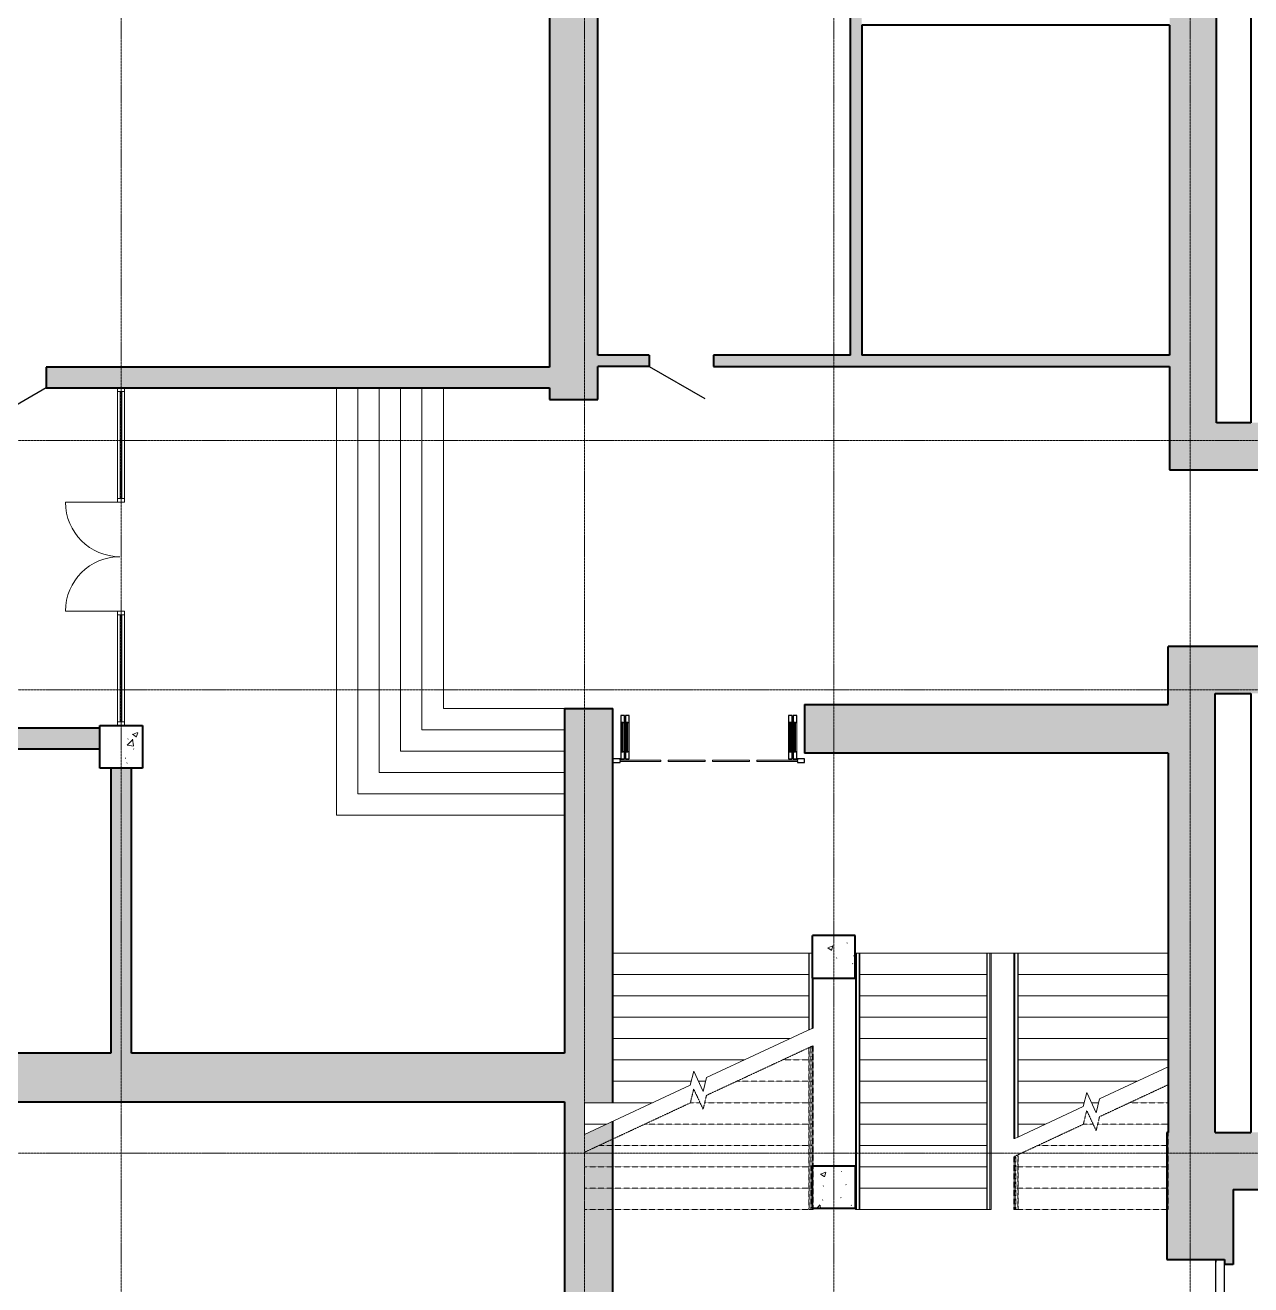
# Model space of a CAD drawing. Header units: millimetres. Extents: x -13853 to 411335, y -23261 to 161252.
# Drawn here: x 256674 to 273869, y 126475 to 144155 of the extents above; entities that cross this region are included whole.
import ezdxf

# ---------------------------------------------------------------- set-up
doc = ezdxf.new("R2010")
doc.units = ezdxf.units.MM
doc.linetypes.add('ADSK_Линия сетки', pattern=[21, 12, -3, 3, -3])
doc.linetypes.add('ADSK_Сверху', pattern=[4.5, 3, -1.5])
for name, color, linetype, lineweight in [('Двери', 7, 'Continuous', 18), ('Импосты витража', 7, 'Continuous', 18), ('Каркас_Импост', 7, 'Continuous', 30), ('Лестницы', 7, 'Continuous', 18), ('Несущие колонны', 7, 'Continuous', 18), ('Ограждение', 7, 'Continuous', 18), ('Окна', 7, 'Continuous', 18), ('Оси', 7, 'Continuous', 9), ('Остекление', 7, 'Continuous', 30), ('Панели витража', 7, 'Continuous', 18), ('Панель', 7, 'Continuous', 30), ('Перекрытия', 7, 'Continuous', 18), ('Поручни', 7, 'Continuous', 18), ('Стены', 7, 'Continuous', 18), ('Стены разрез', 7, 'Continuous', 40)]:
    doc.layers.add(name, color=color, linetype=linetype, lineweight=lineweight)

# ---------------------------------------------------------------- blocks, each defined once
blk = doc.blocks.new('Ограждение - Ограждение-577880-001_Весь этаж')
at = {"layer": 'Ограждение', "linetype": 'ADSK_Сверху'}
for p, q in [((267668, 129803), (267668, 127531)), ((267673, 129806), (267673, 127531)), ((267698, 129817), (267698, 127531)), ((267713, 129824), (267713, 127531)), ((267718, 129827), (267718, 127531)), ((267728, 129827), (267728, 127531)), ((267718, 127531), (267668, 127531)), ((267713, 127531), (267673, 127531)), ((267728, 127531), (267698, 127531))]:
    blk.add_line(p, q, dxfattribs=at)
at = {"layer": 'Поручни'}
for p, q in [((267668, 131131), (267673, 131131)), ((267668, 131131), (267668, 130053)), ((267673, 131131), (267713, 131131)), ((267673, 131131), (267673, 130056)), ((267713, 131131), (267719, 131131)), ((267713, 131131), (267713, 130074)), ((267728, 130780), (267728, 130077)), ((267668, 130053), (267673, 130056)), ((267673, 130056), (267713, 130074)), ((267673, 130056), (267713, 130074)), ((267673, 130056), (267713, 130074)), ((267713, 130074), (267719, 130077)), ((267713, 130074), (267719, 130077)), ((267719, 130077), (267728, 130077)), ((267719, 130077), (267728, 130077))]:
    blk.add_line(p, q, dxfattribs=at)
blk = doc.blocks.new('Ограждение - Ограждение-577889-001_Весь этаж')
at = {"layer": 'Ограждение', "linetype": 'ADSK_Сверху'}
for p, q in [((270544, 128278), (270544, 127531)), ((270554, 128278), (270554, 127531)), ((270559, 128280), (270559, 127531)), ((270574, 128287), (270574, 127531)), ((270599, 128299), (270599, 127531)), ((270604, 128301), (270604, 127531)), ((270574, 127531), (270544, 127531)), ((270604, 127531), (270554, 127531)), ((270599, 127531), (270559, 127531))]:
    blk.add_line(p, q, dxfattribs=at)
at = {"layer": 'Поручни'}
for p, q in [((270544, 131131), (270559, 131131)), ((270544, 131131), (270544, 128528)), ((270559, 131131), (270599, 131131)), ((270559, 131131), (270559, 128530)), ((270599, 131131), (270604, 131131)), ((270599, 131131), (270599, 128549)), ((270604, 131131), (270604, 128551)), ((270559, 128530), (270599, 128549)), ((270559, 128530), (270599, 128549)), ((270559, 128530), (270599, 128549)), ((270599, 128549), (270604, 128551)), ((270544, 128528), (270554, 128528)), ((270544, 128528), (270554, 128528)), ((270554, 128531), (270554, 128528)), ((270554, 128528), (270559, 128530)), ((270554, 128528), (270559, 128530)), ((270554, 128528), (270559, 128530))]:
    blk.add_line(p, q, dxfattribs=at)
blk = doc.blocks.new('ADSK_Колонна бетонная_Квадратная - 600x600-V8-001_Весь этаж')
at = {"layer": 'Несущие колонны', "lineweight": 9}
h = blk.add_hatch(dxfattribs=at)
h.set_pattern_fill('FP_13', color=256, style=0, pattern_type=2)
h.set_pattern_definition([(230, (268018.55, 127845.8), (-728.7365, 63.7558), [76.2, -838.2]), (175, (268018.55, 127845.8), (140.9716, -764.2276), [60.96, -670.56]), (280.451, (267957.8, 127851.1), (-587.77, -700.4668), [64.76, -712.36]), (226.184, (268018.55, 127642.6), (-1084.3162, 168.171), [114.3, -1257.3]), (276.636, (267928.2, 127656.6), (-949.61, -989.71), [97.14, -1068.54]), (171.184, (268018.6, 127642.6), (-949.6206, -989.701), [91.44, -1005.84]), (201, (267916.96, 127693.4), (-606.4579, 409.0606), [76.2, -838.2]), (146, (267916.96, 127693.4), (-247.2083, -736.753), [60.96, -670.56]), (251.451, (267866.4, 127727.5), (-853.6683, -327.6855), [64.76, -712.36]), (217.5, (268018.55, 127845.8), (-12.3547, -338.22012), [6.706, -655.726, 6.706, -1347.114]), (217.5, (268018.55, 127845.8), (-12.3547, -338.22012), [-669.138, -674.014, 6.706, -666.394]), (187.5, (268018.55, 127845.8), (-267.27887, -400.72213), [6.706, -381.406, 6.706, -897.026]), (187.5, (268018.55, 127845.8), (-267.27887, -400.72213), [-394.818, -640.486, 6.706, -249.834]), (147.5, (268245.12, 127845.8), (-542.36333, 22.91534), [6.706, -247.294, 6.706, -1837.334]), (147.5, (268245.12, 127845.8), (-542.36333, 22.91534), [-260.706, -785.774, 6.706, -1044.854]), (137.5, (268346.7, 127845.8), (-592.51696, -101.7071), [6.706, -323.494, 6.706, -1266.342]), (137.5, (268346.7, 127845.8), (-592.51696, -101.7071), [-336.906, -519.582, 6.706, -740.054])])
h.paths.add_polyline_path([(-300, 300), (-300, -300), (300, -300), (300, 300)], flags=0)
at = {"layer": 'Несущие колонны', "lineweight": 40}
for p, q in [((-300, 300), (300, 300)), ((-300, -300), (-300, 300)), ((300, 300), (300, -300)), ((300, -300), (-300, -300))]:
    blk.add_line(p, q, dxfattribs=at)
blk = doc.blocks.new('AC_Дверь_Однопольная_ДеревяннаяВнутренняя_ГОСТ6629-88 - 860х2080h-580188-001_Весь этаж')
at = {"layer": 'Панель'}
blk.add_line((-450, -80), (329, -530), dxfattribs=at)
blk = doc.blocks.new('ИРНИТУ-Окно-ГОСТ23166-99_4_2_Створки - 1920 x 2350-678685-001_Весь этаж')
at = {"layer": 'Каркас_Импост'}
for p, q in [((-1018.1, -225), (941.9, -225)), ((-1018.1, -345), (-1018.1, -225)), ((-1018.1, -225), (-983.1, -225)), ((-1018.1, -345), (941.9, -345)), ((-1018.1, -345), (-983.1, -345)), ((941.9, -225), (906.9, -225)), ((941.9, -345), (906.9, -345)), ((941.9, -345), (941.9, -225))]:
    blk.add_line(p, q, dxfattribs=at)
blk = doc.blocks.new('Ограждение - Ограждение-1203566-001_Весь этаж')
at = {"layer": 'Поручни'}
for p, q in [((268321.30603, 131130.78681), (268336.30603, 131130.78681)), ((268321.30603, 127530.78681), (268321.30603, 131130.78681)), ((268336.30603, 131130.78681), (268376.30603, 131130.78681)), ((268336.30603, 127530.78681), (268336.30603, 131130.78681)), ((268376.30603, 131130.78681), (268381.30603, 131130.78681)), ((268376.30603, 127530.78681), (268376.30603, 131130.78681)), ((268381.30603, 127530.78681), (268381.30603, 131130.78681)), ((268336.30603, 127530.78681), (268321.30603, 127530.78681)), ((268376.30603, 127530.78681), (268336.30603, 127530.78681)), ((268381.30603, 127530.78681), (268376.30603, 127530.78681))]:
    blk.add_line(p, q, dxfattribs=at)
blk = doc.blocks.new('Ограждение - Ограждение-1203570-001_Весь этаж')
at = {"layer": 'Поручни'}
for p, q in [((270164, 131131), (270169, 131131)), ((270164, 127531), (270164, 131131)), ((270169, 131131), (270209, 131131)), ((270169, 127531), (270169, 131131)), ((270209, 131131), (270224, 131131)), ((270209, 127531), (270209, 131131)), ((270224, 127531), (270224, 131131)), ((270169, 127531), (270164, 127531)), ((270209, 127531), (270169, 127531)), ((270224, 127531), (270209, 127531))]:
    blk.add_line(p, q, dxfattribs=at)
blk = doc.blocks.new('Противодымная перегородка Тип1 - Противодымная перегородка Тип1-1222210-001_Весь этаж')
at = {"layer": 'Каркас_Импост'}
for p, q in [((-1244, 25), (-1344, 25)), ((-1344, 25), (-1344, -25)), ((-1244, 10), (-1244, 25)), ((1344, 25), (1244, 25)), ((1244, 25), (1244, 10)), ((1344, -25), (1344, 25)), ((-1344, -25), (-1244, -25)), ((-1244, -25), (-1244, -10)), ((-1184, -25), (-1234, -25)), ((-1234, -25), (-1234, -125)), ((-1234, -125), (-1184, -125)), ((-1184, -125), (-1184, -25)), ((-1169, -25), (-1169, -125)), ((-1119, -25), (-1169, -25)), ((-1169, -125), (-1119, -125)), ((-1119, -125), (-1119, -25)), ((1169, -25), (1119, -25)), ((1119, -25), (1119, -125)), ((1119, -125), (1169, -125)), ((1169, -125), (1169, -25)), ((1184, -25), (1184, -125)), ((1234, -25), (1184, -25)), ((1184, -125), (1234, -125)), ((1234, -125), (1234, -25)), ((1244, -10), (1244, -25)), ((1244, -25), (1344, -25)), ((-1184, -535), (-1234, -535)), ((-1234, -535), (-1234, -635)), ((-1234, -635), (-1184, -635)), ((-1184, -635), (-1184, -535)), ((-1169, -535), (-1169, -635)), ((-1119, -535), (-1169, -535)), ((-1169, -635), (-1119, -635)), ((-1119, -635), (-1119, -535)), ((1169, -535), (1119, -535)), ((1119, -535), (1119, -635)), ((1119, -635), (1169, -635)), ((1169, -635), (1169, -535)), ((1184, -535), (1184, -635)), ((1234, -535), (1184, -535)), ((1184, -635), (1234, -635)), ((1234, -635), (1234, -535))]:
    blk.add_line(p, q, dxfattribs=at)
at = {"layer": 'Каркас_Импост', "lineweight": 18}
for p, q in [((-1234, -535), (-1234, -125)), ((-1184, -125), (-1184, -535)), ((-1169, -535), (-1169, -125)), ((-1119, -125), (-1119, -535)), ((1119, -535), (1119, -125)), ((1169, -125), (1169, -535)), ((1184, -535), (1184, -125)), ((1234, -125), (1234, -535))]:
    blk.add_line(p, q, dxfattribs=at)
at = {"layer": 'Остекление', "lineweight": 18}
for p, q in [((-1244, 10), (-672, 10)), ((-1244, 10), (-1244, -10)), ((-672, -10), (-672, 10)), ((-572, 10), (-50, 10)), ((-572, 10), (-572, -10)), ((-50, -10), (-50, 10)), ((50, 10), (572, 10)), ((50, 10), (50, -10)), ((572, -10), (572, 10)), ((672, 10), (1244, 10)), ((672, 10), (672, -10)), ((1244, -10), (1244, 10)), ((-672, -10), (-1244, -10)), ((-50, -10), (-572, -10)), ((572, -10), (50, -10)), ((1244, -10), (672, -10))]:
    blk.add_line(p, q, dxfattribs=at)
at = {"layer": 'Остекление'}
for p, q in [((-1199, -125), (-1219, -125)), ((-1219, -125), (-1219, -535)), ((-1199, -535), (-1199, -125)), ((-1154, -125), (-1154, -535)), ((-1134, -125), (-1154, -125)), ((-1134, -535), (-1134, -125)), ((1154, -125), (1134, -125)), ((1134, -125), (1134, -535)), ((1154, -535), (1154, -125)), ((1199, -125), (1199, -535)), ((1219, -125), (1199, -125)), ((1219, -535), (1219, -125)), ((-1219, -535), (-1199, -535)), ((-1154, -535), (-1134, -535)), ((1134, -535), (1154, -535)), ((1199, -535), (1219, -535))]:
    blk.add_line(p, q, dxfattribs=at)
blk = doc.blocks.new('ADSK_Колонна бетонная_Квадратная - 600x600-V32-001_Весь этаж')
at = {"layer": 'Несущие колонны', "lineweight": 9}
h = blk.add_hatch(dxfattribs=at)
h.set_pattern_fill('FP_15', color=256, style=0, pattern_type=2)
h.set_pattern_definition([(230, (258018.55, 134025.14), (-728.7365, 63.7558), [76.2, -838.2]), (175, (258018.55, 134025.1), (140.9716, -764.2276), [60.96, -670.56]), (280.451, (257957.8, 134030.45), (-587.77, -700.4668), [64.76, -712.36]), (226.184, (258018.55, 133821.9), (-1084.3162, 168.171), [114.3, -1257.3]), (276.636, (257928.2, 133836), (-949.61, -989.71), [97.14, -1068.54]), (171.184, (258018.6, 133821.9), (-949.6206, -989.701), [91.44, -1005.84]), (201, (257916.95, 133872.73), (-606.4579, 409.0606), [76.2, -838.2]), (146, (257916.95, 133872.7), (-247.2083, -736.753), [60.96, -670.56]), (251.451, (257866.4, 133906.8), (-853.6683, -327.6855), [64.76, -712.36]), (217.5, (258018.55, 134025.14), (-12.3547, -338.22012), [6.706, -655.726, 6.706, -1347.114]), (217.5, (258018.55, 134025.14), (-12.3547, -338.22012), [-669.138, -674.014, 6.706, -666.394]), (187.5, (258018.55, 134025.14), (-267.27887, -400.72213), [6.706, -381.406, 6.706, -897.026]), (187.5, (258018.55, 134025.14), (-267.27887, -400.72213), [-394.818, -640.486, 6.706, -249.834]), (147.5, (258245.12, 134025.14), (-542.36333, 22.91534), [6.706, -247.294, 6.706, -1837.334]), (147.5, (258245.12, 134025.14), (-542.36333, 22.91534), [-260.706, -785.774, 6.706, -1044.854]), (137.5, (258346.7, 134025.14), (-592.51696, -101.7071), [6.706, -323.494, 6.706, -1266.342]), (137.5, (258346.7, 134025.14), (-592.51696, -101.7071), [-336.906, -519.582, 6.706, -740.054])])
h.paths.add_polyline_path([(-300, 300), (-300, -300), (300, -300), (300, 300)], flags=0)
at = {"layer": 'Несущие колонны', "lineweight": 40}
for p, q in [((-300, 300), (300, 300)), ((-300, -300), (-300, 300)), ((300, 300), (300, -300)), ((300, -300), (-300, -300))]:
    blk.add_line(p, q, dxfattribs=at)
blk = doc.blocks.new('Дверь-Витраж-Двойная-Витрина - Дверь-Витраж-Двойная-Витрина-1225909-001_Весь этаж')
at = {"layer": 'Двери'}
for centre, start, end in [((-765, 15.55), 0, 90), ((765, 15.55), 90, 180)]:
    blk.add_arc(centre, 765, start, end, dxfattribs=at)
at = {"layer": 'Панель', "lineweight": 18}
for p, q in [((-765, 50), (-765, 780.55)), ((765, 50), (765, 780.55))]:
    blk.add_line(p, q, dxfattribs=at)
blk = doc.blocks.new('Системная панель - ADSK_Cтеклопакет_25-1225914-001_Весь этаж')
at = {"layer": 'Панели витража'}
for p, q in [((-752.5, 12.5), (752.5, 12.5)), ((-752.5, -12.5), (-752.5, 12.5)), ((752.5, -12.5), (752.5, 12.5)), ((752.5, -12.5), (-752.5, -12.5))]:
    blk.add_line(p, q, dxfattribs=at)
blk = doc.blocks.new('Прямоугольный импост - 50х100-1225904-001_Весь этаж')
at = {"layer": 'Импосты витража'}
for p, q in [((257969, 134375), (257969, 135880)), ((258069, 135880), (258069, 134375))]:
    blk.add_line(p, q, dxfattribs=at)
blk = doc.blocks.new('Прямоугольный импост - 50х100-1224994-001_Весь этаж')
at = {"layer": 'Импосты витража'}
for p, q in [((0, 50), (-50, 50)), ((-50, 50), (-50, -50)), ((0, 50), (0, -50)), ((-50, -50), (0, -50))]:
    blk.add_line(p, q, dxfattribs=at)
blk = doc.blocks.new('Прямоугольный импост - 50х100-1224995-001_Весь этаж')
at = {"layer": 'Импосты витража'}
for p, q in [((0, 50), (-50, 50)), ((-50, 50), (-50, -50)), ((-50, -50), (0, -50))]:
    blk.add_line(p, q, dxfattribs=at)
blk = doc.blocks.new('Прямоугольный импост - 50х100-1224990-001_Весь этаж')
at = {"layer": 'Импосты витража'}
for p, q in [((25, 50), (-25, 50)), ((-25, 50), (-25, -50)), ((25, 50), (25, -50)), ((-25, -50), (25, -50))]:
    blk.add_line(p, q, dxfattribs=at)
blk = doc.blocks.new('AC_Дверь_Однопольная_ДеревяннаяВнутренняя_ГОСТ6629-88 - 860х2080h-1157131-001_Весь этаж')
at = {"layer": 'Панель'}
blk.add_line((-450, 145), (329, 595), dxfattribs=at)

msp = doc.modelspace()

# ---------------------------------------------------------------- hatches: boundary and pattern name
at = {"layer": 'Несущие колонны', "lineweight": 9}
h = msp.add_hatch(dxfattribs=at)
h.set_pattern_fill('FP_7', color=256, style=0, pattern_type=2)
h.set_pattern_definition([(50, (0, 0), (728.7365, -63.7558), [76.2, -838.2]), (355, (0, 0), (-140.9716, 764.2276), [60.96, -670.56]), (100.451, (60.7, -5.3), (587.77, 700.4668), [64.76, -712.36]), (46.184, (0, 203.2), (1084.3162, -168.171), [114.3, -1257.3]), (96.636, (90.4, 189.2), (949.61, 989.71), [97.14, -1068.54]), (351.184, (0, 203.2), (949.6206, 989.701), [91.44, -1005.84]), (21, (101.6, 152.4), (606.4579, -409.0606), [76.2, -838.2]), (326, (101.6, 152.4), (247.2083, 736.753), [60.96, -670.56]), (71.451, (152.14, 118.3), (853.6683, 327.6855), [64.76, -712.36]), (37.5, (0, 0), (12.3547, 338.22012), [6.706, -655.726, 6.706, -674.014, -673.1]), (37.5, (0, 0), (12.3547, 338.22012), [-1343.152, 6.706, -666.394]), (7.5, (0, 0), (267.27887, 400.72213), [6.706, -381.406, 6.706, -640.486, -256.54]), (7.5, (0, 0), (267.27887, 400.72213), [-1035.304, 6.706, -249.834]), (327.5, (-226.57, 0), (542.36333, -22.91534), [6.706, -247.294, 6.706, -785.774, -1051.56]), (327.5, (-226.57, 0), (542.36333, -22.91534), [-1046.48, 6.706, -1044.854]), (317.5, (-328.17, 0), (592.51696, 101.7071), [6.706, -323.494, 6.706, -519.582, -746.76]), (317.5, (-328.17, 0), (592.51696, 101.7071), [-856.488, 6.706, -740.054])])
h.paths.add_polyline_path([(268319, 130780), (268319, 131380), (267719, 131380), (267719, 130780)], flags=0)
at = {"layer": 'Стены'}
for points in [[(264709, 138900), (264709, 148535), (264029, 148535), (264029, 138900), (264151, 138900)], [(268251, 139525), (268411, 139525), (268411, 148535), (268251, 148535), (268251, 141363)], [(272729, 138575), (273389, 138575), (273389, 144535), (272729, 144535), (272729, 139365)], [(272729, 137915), (274529, 137915), (274529, 138575), (272729, 138575)], [(273869, 134775), (274529, 134775), (274529, 135435), (272709, 135435), (272709, 134775), (273369, 134775)], [(272709, 128615), (273369, 128615), (273369, 134775), (272709, 134775), (272709, 128930)], [(264277, 124615), (264920, 124615), (264920, 128772), (264519, 128585), (264519, 129031), (264920, 129031), (264920, 134565), (264240, 134565), (264240, 124615)], [(267609, 133939), (272709, 133939), (272709, 134619), (267609, 134619)], [(257719, 134000), (257719, 134290), (251309, 134290), (251309, 134000), (255712, 134000)], [(258164, 129725), (258164, 133725), (257874, 133725), (257874, 129725)], [(264240, 129045), (264240, 129725), (251309, 129725), (251309, 129045), (264151, 129045)]]:
    msp.add_hatch(color=256, dxfattribs=at).paths.add_polyline_path(points, flags=0)
h = msp.add_hatch(color=256, dxfattribs=at)
h.paths.add_polyline_path([(266330, 139365), (272729, 139365), (272729, 139525), (266330, 139525)], flags=0)
h.paths.add_polyline_path([(265430, 139365), (265430, 139525), (264709, 139525), (264709, 139365)], flags=0)
h = msp.add_hatch(color=256, dxfattribs=at)
h.paths.add_polyline_path([(264029, 139065), (264029, 139355), (256969, 139355), (256969, 139065)], flags=0)
h.paths.add_polyline_path([(255712, 139065), (256069, 139065), (256069, 139355), (254469, 139355), (254469, 139065)], flags=0)
h.paths.add_polyline_path([(253569, 139065), (253569, 139355), (251309, 139355), (251309, 139065)], flags=0)
h = msp.add_hatch(color=256, dxfattribs=at)
h.paths.add_polyline_path([(273619, 123713), (273619, 124940), (273499, 124940), (273499, 124870), (272689, 124870), (272689, 123713), (273529, 123713)], flags=0)
h.paths.add_polyline_path([(273499, 126760), (273619, 126760), (273619, 128615), (272689, 128615), (272689, 126830), (273499, 126830)], flags=0)
h = msp.add_hatch(color=256, dxfattribs=at)
h.paths.add_polyline_path([(273619, 127815), (275839, 127815), (275839, 127935), (275769, 127935), (275769, 128615), (273619, 128615)], flags=0)
h.paths.add_polyline_path([(276739, 127815), (277334, 127815), (277334, 127935), (277264, 127935), (277264, 128615), (276809, 128615), (276809, 127935), (276739, 127935)], flags=0)
h.paths.add_polyline_path([(278234, 127815), (281729, 127815), (281729, 127935), (281659, 127935), (281659, 128615), (278304, 128615), (278304, 127935), (278234, 127935)], flags=0)
h.paths.add_polyline_path([(283267, 127815), (283267, 127935), (283197, 127935), (283197, 128615), (282699, 128615), (282699, 127935), (282629, 127935), (282629, 127815)], flags=0)
h.paths.add_polyline_path([(284167, 127815), (286089, 127815), (286089, 127935), (286019, 127935), (286019, 128615), (284237, 128615), (284237, 127935), (284167, 127935)], flags=0)
h.paths.add_polyline_path([(287909, 127815), (289659, 127815), (289659, 127935), (289589, 127935), (289589, 128615), (287979, 128615), (287979, 127935), (287909, 127935)], flags=0)
h.paths.add_polyline_path([(293455, 127815), (293455, 127935), (293385, 127935), (293385, 128615), (291549, 128615), (291549, 127935), (291479, 127935), (291479, 127815)], flags=0)
h.paths.add_polyline_path([(295275, 127815), (297017, 127815), (297017, 127935), (296947, 127935), (296947, 128615), (295345, 128615), (295345, 127935), (295275, 127935)], flags=0)
h.paths.add_polyline_path([(298837, 127815), (300622, 127815), (300622, 127935), (300552, 127935), (300552, 128615), (298907, 128615), (298907, 127935), (298837, 127935)], flags=0)
h.paths.add_polyline_path([(306247, 127815), (307722, 127815), (307722, 127935), (307652, 127935), (307652, 128615), (306317, 128615), (306317, 127935), (306247, 127935)], flags=0)
h.paths.add_polyline_path([(302442, 127815), (304427, 127815), (304427, 127935), (304357, 127935), (304357, 128615), (302512, 128615), (302512, 127935), (302442, 127935)], flags=0)
h.paths.add_polyline_path([(311168, 127815), (311168, 127935), (311098, 127935), (311098, 128615), (309612, 128615), (309612, 127935), (309542, 127935), (309542, 127815)], flags=0)
h.paths.add_polyline_path([(313038, 127815), (314097, 127815), (314097, 128615), (313038, 128615)], flags=0)
h.paths.add_polyline_path([(315967, 127815), (319417, 127815), (319417, 127935), (319347, 127935), (319347, 128615), (316037, 128615), (316037, 127935), (315967, 127935)], flags=0)
h.paths.add_polyline_path([(322913, 127815), (322913, 127935), (322843, 127935), (322843, 128615), (321307, 128615), (321307, 127935), (321237, 127935), (321237, 127815)], flags=0)
h.paths.add_polyline_path([(328328, 127815), (329903, 127815), (329903, 127935), (329833, 127935), (329833, 128615), (328398, 128615), (328398, 127935), (328328, 127935)], flags=0)
h.paths.add_polyline_path([(324733, 127815), (326508, 127815), (326508, 127935), (326438, 127935), (326438, 128615), (324803, 128615), (324803, 127935), (324733, 127935)], flags=0)
h.paths.add_polyline_path([(333398, 127815), (333398, 127935), (333328, 127935), (333328, 128615), (331793, 128615), (331793, 127935), (331723, 127935), (331723, 127815)], flags=0)
h.paths.add_polyline_path([(337093, 127815), (337093, 127935), (337023, 127935), (337023, 128615), (335288, 128615), (335288, 127935), (335218, 127935), (335218, 127815)], flags=0)
h.paths.add_polyline_path([(338913, 127815), (340589, 127815), (340589, 127935), (340519, 127935), (340519, 128615), (338983, 128615), (338983, 127935), (338913, 127935)], flags=0)
h.paths.add_polyline_path([(344084, 127815), (344084, 127935), (344014, 127935), (344014, 128615), (342479, 128615), (342479, 127935), (342409, 127935), (342409, 127815)], flags=0)
h.paths.add_polyline_path([(345904, 127815), (347579, 127815), (347579, 127935), (347509, 127935), (347509, 128615), (345974, 128615), (345974, 127935), (345904, 127935)], flags=0)
h.paths.add_polyline_path([(351174, 127815), (351174, 127935), (351104, 127935), (351104, 128615), (349469, 128615), (349469, 127935), (349399, 127935), (349399, 127815)], flags=0)
h.paths.add_polyline_path([(352994, 127815), (354949, 127815), (354949, 128615), (353064, 128615), (353064, 127935), (352994, 127935)], flags=0)

# ---------------------------------------------------------------- linework, layer by layer
at = {"layer": 'Лестницы'}
for p, q in [((261040, 139065), (261040, 133065)), ((261340, 139065), (261340, 133365)), ((261640, 139065), (261640, 133665)), ((261940, 139065), (261940, 133965)), ((262240, 139065), (262240, 134265)), ((262540, 139065), (262540, 134565)), ((262540, 134565), (264240, 134565)), ((262240, 134265), (264240, 134265)), ((261940, 133965), (264240, 133965)), ((261640, 133665), (264240, 133665)), ((261340, 133365), (264240, 133365)), ((261040, 133065), (264240, 133065)), ((267668, 131131), (264920, 131131)), ((268381, 131131), (270164, 131131)), ((272709, 131131), (270604, 131131)), ((267668, 130831), (264920, 130831)), ((268381, 130831), (270164, 130831)), ((272709, 130831), (270604, 130831)), ((267668, 130531), (264920, 130531)), ((268381, 130531), (270164, 130531)), ((272709, 130531), (270604, 130531)), ((267668, 130231), (264920, 130231)), ((268381, 130231), (270164, 130231)), ((272709, 130231), (270604, 130231)), ((266232, 129384), (267719, 130077)), ((267405, 129931), (264920, 129931)), ((268381, 129931), (270164, 129931)), ((272709, 129931), (270604, 129931)), ((266762, 129631), (264920, 129631)), ((268381, 129631), (270164, 129631)), ((272709, 129631), (270604, 129631)), ((266005, 129278), (266053, 129472)), ((266053, 129472), (266185, 129189)), ((271746, 129084), (272711, 129534)), ((264519, 128585), (266005, 129278)), ((266018, 129331), (264920, 129331)), ((266219, 129331), (266119, 129331)), ((266185, 129189), (266232, 129384)), ((268381, 129331), (270164, 129331)), ((272276, 129331), (270604, 129331)), ((271519, 128978), (271567, 129172)), ((271567, 129172), (271699, 128889)), ((271699, 128889), (271746, 129084)), ((264519, 129031), (264519, 128731)), ((265475, 129031), (264519, 129031)), ((268381, 129031), (270164, 129031)), ((270599, 128549), (271519, 128978)), ((271532, 129031), (270604, 129031)), ((271733, 129031), (271633, 129031)), ((264519, 128731), (264519, 128585)), ((264832, 128731), (264519, 128731)), ((268381, 128731), (270164, 128731)), ((270989, 128731), (270604, 128731)), ((268381, 128431), (270164, 128431)), ((270554, 128531), (270554, 128528)), ((270554, 128528), (270559, 128530)), ((268381, 128131), (270164, 128131)), ((268381, 127831), (270164, 127831)), ((268381, 127531), (270164, 127531))]:
    msp.add_line(p, q, dxfattribs=at)
at = {"layer": 'Лестницы', "linetype": 'ADSK_Сверху'}
for p, q in [((261040, 139065), (261040, 133065)), ((261340, 139065), (261340, 133365)), ((261640, 139065), (261640, 133665)), ((261940, 139065), (261940, 133965)), ((262240, 139065), (262240, 134265)), ((262240, 134265), (264240, 134265)), ((261940, 133965), (264240, 133965)), ((261640, 133665), (264240, 133665)), ((261340, 133365), (264240, 133365)), ((261040, 133065), (264240, 133065)), ((267668, 131131), (264920, 131131)), ((272709, 131131), (270604, 131131)), ((267668, 130831), (264920, 130831)), ((268381, 130831), (270164, 130831)), ((272709, 130831), (270604, 130831)), ((267668, 130531), (264920, 130531)), ((268381, 130531), (270164, 130531)), ((272709, 130531), (270604, 130531)), ((267668, 130231), (264920, 130231)), ((268381, 130231), (270164, 130231)), ((272709, 130231), (270604, 130231)), ((267405, 129931), (264920, 129931)), ((266232, 129134), (267719, 129827)), ((267719, 129827), (267719, 127531)), ((268381, 129931), (270164, 129931)), ((272709, 129931), (270604, 129931)), ((266762, 129631), (264920, 129631)), ((267719, 129631), (267298, 129631)), ((267719, 129631), (267298, 129631)), ((268381, 129631), (270164, 129631)), ((272709, 129631), (270604, 129631)), ((266018, 129331), (264920, 129331)), ((266219, 129331), (266119, 129331)), ((267719, 129331), (266655, 129331)), ((267719, 129331), (266655, 129331)), ((268381, 129331), (270164, 129331)), ((272276, 129331), (270604, 129331)), ((271746, 128834), (272711, 129284)), ((266005, 129028), (266053, 129222)), ((266053, 129222), (266185, 128939)), ((266185, 128939), (266232, 129134)), ((265475, 129031), (264519, 129031)), ((264519, 128335), (266005, 129028)), ((266142, 129031), (266006, 129031)), ((266142, 129031), (266006, 129031)), ((267719, 129031), (266207, 129031)), ((267719, 129031), (266207, 129031)), ((268381, 129031), (270164, 129031)), ((271532, 129031), (270604, 129031)), ((271519, 128728), (271567, 128922)), ((271567, 128922), (271699, 128639)), ((271733, 129031), (271633, 129031)), ((272709, 129031), (272169, 129031)), ((272709, 129031), (272169, 129031)), ((264832, 128731), (264519, 128731)), ((267719, 128731), (265368, 128731)), ((267719, 128731), (265368, 128731)), ((268381, 128731), (270164, 128731)), ((270554, 128278), (271519, 128728)), ((270989, 128731), (270604, 128731)), ((271656, 128731), (271520, 128731)), ((271656, 128731), (271520, 128731)), ((271699, 128639), (271746, 128834)), ((272711, 128731), (271721, 128731)), ((272711, 128731), (271721, 128731)), ((272711, 128859), (272711, 127531)), ((267719, 128431), (264725, 128431)), ((267719, 128431), (264725, 128431)), ((268381, 128431), (270164, 128431)), ((272711, 128431), (270882, 128431)), ((272711, 128431), (270882, 128431)), ((264519, 128335), (264519, 127531)), ((270554, 128278), (270554, 127531)), ((267719, 128131), (264519, 128131)), ((267719, 128131), (264519, 128131)), ((268381, 128131), (270164, 128131)), ((272711, 128131), (270554, 128131)), ((272711, 128131), (270554, 128131)), ((267719, 127831), (264519, 127831)), ((267719, 127831), (264519, 127831)), ((268381, 127831), (270164, 127831)), ((272711, 127831), (270554, 127831)), ((272711, 127831), (270554, 127831)), ((267719, 127531), (264519, 127531)), ((268381, 127531), (270164, 127531)), ((272711, 127531), (270554, 127531))]:
    msp.add_line(p, q, dxfattribs=at)
at = {"layer": 'Несущие колонны', "lineweight": 40}
for p, q in [((267719, 130780), (267719, 131380)), ((268319, 131380), (267719, 131380)), ((268319, 130780), (268319, 131380)), ((267719, 130780), (268319, 130780))]:
    msp.add_line(p, q, dxfattribs=at)
at = {"layer": 'Оси', "linetype": 'ADSK_Линия сетки'}
for p, q in [((258019, 160434), (258019, -22443)), ((264519, 160434), (264519, -22443)), ((268019, 160434), (268019, -22443)), ((273019, 160434), (273019, -22443)), ((-13035, 138325), (410517, 138325)), ((-13035, 134825), (410517, 134825)), ((-13035, 128325), (410517, 128325))]:
    msp.add_line(p, q, dxfattribs=at)
at = {"layer": 'Перекрытия'}
for p, q in [((262540, 139065), (262540, 134565)), ((262540, 134565), (264240, 134565)), ((268319, 131131), (268321, 131131)), ((268381, 131131), (270164, 131131)), ((270224, 131131), (270544, 131131))]:
    msp.add_line(p, q, dxfattribs=at)
at = {"layer": 'Стены разрез'}
for p, q in [((264029, 148535), (264029, 139355)), ((264709, 139525), (264709, 148535)), ((268251, 139525), (268251, 148535)), ((273389, 138575), (273389, 144535)), ((273869, 144535), (273869, 138575)), ((268411, 144155), (268411, 139525)), ((272729, 144155), (268411, 144155)), ((272729, 144155), (272729, 139525)), ((265430, 139525), (264709, 139525)), ((265430, 139525), (265430, 139365)), ((268251, 139525), (266330, 139525)), ((266330, 139525), (266330, 139365)), ((272729, 139525), (268411, 139525)), ((264029, 139355), (256969, 139355)), ((256969, 139355), (256969, 139065)), ((264709, 138900), (264709, 139365)), ((265430, 139365), (264709, 139365)), ((266330, 139365), (272729, 139365)), ((272729, 139365), (272729, 137915)), ((256969, 139065), (264029, 139065)), ((264029, 139065), (264029, 138900)), ((264029, 138900), (264709, 138900)), ((273869, 138575), (273389, 138575)), ((272729, 137915), (274529, 137915)), ((274529, 135435), (272709, 135435)), ((272709, 134619), (272709, 135435)), ((273369, 134775), (273869, 134775)), ((273369, 128615), (273369, 134775)), ((273869, 134775), (273869, 128615)), ((264240, 134565), (264240, 129725)), ((264240, 134565), (264920, 134565)), ((264920, 129031), (264920, 134565)), ((267609, 134619), (272709, 134619)), ((267609, 134619), (267609, 133939)), ((257719, 134290), (251309, 134290)), ((251309, 134000), (257719, 134000)), ((272709, 133939), (267609, 133939)), ((272709, 133939), (272709, 128615)), ((257874, 133725), (257874, 129725)), ((258164, 129725), (258164, 133725)), ((257874, 129725), (251309, 129725)), ((264240, 129725), (258164, 129725)), ((251309, 129045), (264240, 129045)), ((264240, 129045), (264240, 124615)), ((264920, 124615), (264920, 128772)), ((272689, 128615), (272689, 126830)), ((272709, 128615), (272689, 128615)), ((273369, 128615), (273869, 128615)), ((273619, 127815), (273619, 126760)), ((273619, 127815), (275839, 127815)), ((272689, 126830), (273499, 126830)), ((273499, 126830), (273499, 126760)), ((273619, 126760), (273499, 126760))]:
    msp.add_line(p, q, dxfattribs=at)

# ---------------------------------------------------------------- block references
at = {"layer": 'Двери'}
msp.add_blockref('AC_Дверь_Однопольная_ДеревяннаяВнутренняя_ГОСТ6629-88 - 860х2080h-580188-001_Весь этаж', (265880, 139445), dxfattribs=at)
for name, p, rotation in [('AC_Дверь_Однопольная_ДеревяннаяВнутренняя_ГОСТ6629-88 - 860х2080h-1157131-001_Весь этаж', (256519, 139210), 180), ('Дверь-Витраж-Двойная-Витрина - Дверь-Витраж-Двойная-Витрина-1225909-001_Весь этаж', (258019, 136695), 90), ('Противодымная перегородка Тип1 - Противодымная перегородка Тип1-1222210-001_Весь этаж', (266264, 133831), 180)]:
    msp.add_blockref(name, p, dxfattribs=dict(at, rotation=rotation))
at = {"layer": 'Импосты витража', "extrusion": (0, 0, -1), "rotation": 90}
for name, p in [('Прямоугольный импост - 50х100-1224994-001_Весь этаж', (-258019, 139065)), ('Прямоугольный импост - 50х100-1224990-001_Весь этаж', (-258019, 137485)), ('Прямоугольный импост - 50х100-1224990-001_Весь этаж', (-258019, 135905))]:
    msp.add_blockref(name, p, dxfattribs=at)
at = {"layer": 'Импосты витража'}
for p in [(0, 3135), (0, 0)]:
    msp.add_blockref('Прямоугольный импост - 50х100-1225904-001_Весь этаж', p, dxfattribs=at)
at = {"layer": 'Импосты витража', "rotation": 270}
msp.add_blockref('Прямоугольный импост - 50х100-1224995-001_Весь этаж', (258019, 134325), dxfattribs=at)
at = {"layer": 'Несущие колонны', "rotation": 180}
for name, p in [('ADSK_Колонна бетонная_Квадратная - 600x600-V32-001_Весь этаж', (258019, 134025)), ('ADSK_Колонна бетонная_Квадратная - 600x600-V8-001_Весь этаж', (268019, 127846))]:
    msp.add_blockref(name, p, dxfattribs=at)
at = {"layer": 'Ограждение'}
for name in ['Ограждение - Ограждение-577880-001_Весь этаж', 'Ограждение - Ограждение-1203566-001_Весь этаж', 'Ограждение - Ограждение-1203570-001_Весь этаж', 'Ограждение - Ограждение-577889-001_Весь этаж']:
    msp.add_blockref(name, (0, 0), dxfattribs=at)
at = {"layer": 'Окна', "rotation": 90.00000000000007}
msp.add_blockref('ИРНИТУ-Окно-ГОСТ23166-99_4_2_Створки - 1920 x 2350-678685-001_Весь этаж', (273154, 125888), dxfattribs=at)
at = {"layer": 'Панели витража', "rotation": 90}
for p in [(258019, 138263), (258019, 135128)]:
    msp.add_blockref('Системная панель - ADSK_Cтеклопакет_25-1225914-001_Весь этаж', p, dxfattribs=at)

doc.saveas('drawing.dxf')
